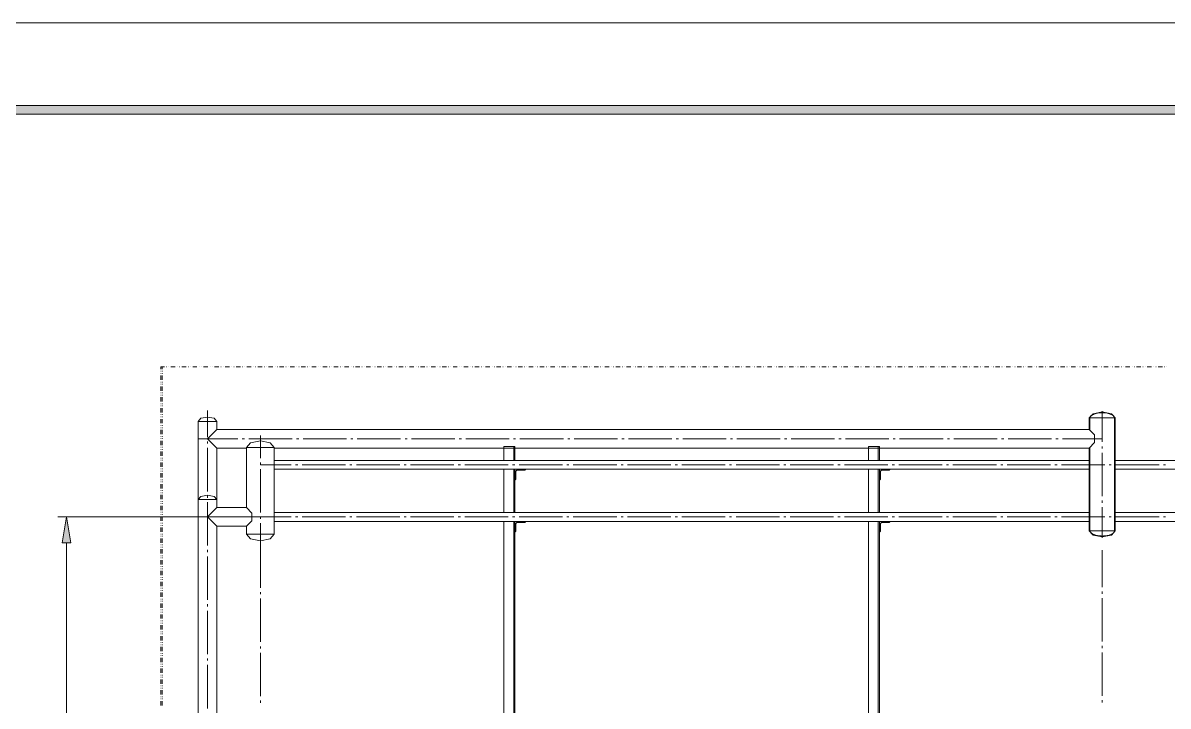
# Model space of a CAD drawing. Header units: millimetres. Extents: x 0 to 829, y 0 to 586.
# Drawn here: x 74.4 to 204.5, y 508 to 585.6 of the extents above; entities that cross this region are included whole.
import ezdxf

# ---------------------------------------------------------------- set-up
doc = ezdxf.new("R2010")
doc.units = ezdxf.units.MM

msp = doc.modelspace()

# ---------------------------------------------------------------- hatches: boundary and pattern name
h = msp.add_hatch(color=0)
h.dxf.hatch_style = 2
h.paths.add_polyline_path([(819.788528, 576.266028), (818.80075, 575.281778), (25.142472, 575.281778), (24.154694, 576.266028)])
h = msp.add_hatch(color=0)
h.dxf.hatch_style = 2
h.paths.add_polyline_path([(78.856417, 526.57375), (79.350306, 529.533556), (79.840667, 526.57375)])

# ---------------------------------------------------------------- linework, layer by layer
at = {"color": 0, "lineweight": 0}
for points in [[(0, 0), (0, 585.632278), (829.154778, 585.632278), (829.154778, 0)], [(819.788528, 576.266028), (818.80075, 575.281778), (25.142472, 575.281778), (24.154694, 576.266028)], [(78.856417, 526.57375), (79.350306, 529.533556), (79.840667, 526.57375)]]:
    msp.add_lwpolyline(points, close=True, dxfattribs=at)
for points in [[(90.088861, 546.583306), (90.491028, 546.583306)], [(90.088861, 546.583306), (90.088861, 546.318722)], [(90.244083, 546.583306), (90.244083, 546.318722)], [(90.737972, 546.583306), (90.755611, 546.583306)], [(90.984917, 546.583306), (91.002556, 546.583306)], [(91.231861, 546.583306), (91.72575, 546.583306)], [(91.969167, 546.583306), (91.986806, 546.583306)], [(92.216111, 546.583306), (92.23375, 546.583306)], [(92.463056, 546.583306), (92.956944, 546.583306)], [(93.203889, 546.583306), (93.221528, 546.583306)], [(93.450833, 546.583306), (93.468472, 546.583306)], [(93.697778, 546.583306), (94.188139, 546.583306)], [(94.435083, 546.583306), (94.452722, 546.583306)], [(94.682028, 546.583306), (94.699667, 546.583306)], [(94.928972, 546.583306), (95.422861, 546.583306)], [(95.669806, 546.583306), (95.687444, 546.583306)], [(95.913222, 546.583306), (95.930861, 546.583306)], [(96.160167, 546.583306), (96.654056, 546.583306)], [(96.901, 546.583306), (96.918639, 546.583306)], [(97.147944, 546.583306), (97.165583, 546.583306)], [(97.394889, 546.583306), (97.88525, 546.583306)], [(98.132194, 546.583306), (98.149833, 546.583306)], [(98.379139, 546.583306), (98.396778, 546.583306)], [(98.626083, 546.583306), (99.119972, 546.583306)], [(99.366917, 546.583306), (99.384556, 546.583306)], [(99.610333, 546.583306), (99.627972, 546.583306)], [(99.857278, 546.583306), (100.351167, 546.583306)], [(100.598111, 546.583306), (100.61575, 546.583306)], [(100.845056, 546.583306), (100.862694, 546.583306)], [(101.092, 546.583306), (101.582361, 546.583306)], [(101.829306, 546.583306), (101.846944, 546.583306)], [(102.07625, 546.583306), (102.093889, 546.583306)], [(102.323194, 546.583306), (102.817083, 546.583306)], [(103.064028, 546.583306), (103.081667, 546.583306)], [(103.307444, 546.583306), (103.325083, 546.583306)], [(103.554389, 546.583306), (104.048278, 546.583306)], [(104.295222, 546.583306), (104.312861, 546.583306)], [(104.542167, 546.583306), (104.559806, 546.583306)], [(104.789111, 546.583306), (105.279472, 546.583306)], [(105.526417, 546.583306), (105.544056, 546.583306)], [(105.773361, 546.583306), (105.791, 546.583306)], [(106.020306, 546.583306), (106.514194, 546.583306)], [(106.761139, 546.583306), (106.778778, 546.583306)], [(107.004556, 546.583306), (107.022194, 546.583306)], [(107.2515, 546.583306), (107.745389, 546.583306)], [(107.992333, 546.583306), (108.009972, 546.583306)], [(108.239278, 546.583306), (108.256917, 546.583306)], [(108.486222, 546.583306), (108.976583, 546.583306)], [(109.223528, 546.583306), (109.241167, 546.583306)], [(109.470472, 546.583306), (109.488111, 546.583306)], [(109.717417, 546.583306), (110.211306, 546.583306)], [(110.45825, 546.583306), (110.475889, 546.583306)], [(110.701667, 546.583306), (110.719306, 546.583306)], [(110.948611, 546.583306), (111.4425, 546.583306)], [(111.689444, 546.583306), (111.707083, 546.583306)], [(111.936389, 546.583306), (111.954028, 546.583306)], [(112.183333, 546.583306), (112.673694, 546.583306)], [(112.920639, 546.583306), (112.938278, 546.583306)], [(113.167583, 546.583306), (113.185222, 546.583306)], [(113.414528, 546.583306), (113.908417, 546.583306)], [(114.155361, 546.583306), (114.173, 546.583306)], [(114.398778, 546.583306), (114.416417, 546.583306)], [(114.645722, 546.583306), (115.139611, 546.583306)], [(115.386556, 546.583306), (115.404194, 546.583306)], [(115.6335, 546.583306), (115.651139, 546.583306)], [(115.880444, 546.583306), (116.370806, 546.583306)], [(116.61775, 546.583306), (116.635389, 546.583306)], [(116.864694, 546.583306), (116.882333, 546.583306)], [(117.111639, 546.583306), (117.605528, 546.583306)], [(117.852472, 546.583306), (117.870111, 546.583306)], [(118.095889, 546.583306), (118.113528, 546.583306)], [(118.342833, 546.583306), (118.836722, 546.583306)], [(119.083667, 546.583306), (119.101306, 546.583306)], [(119.330611, 546.583306), (119.34825, 546.583306)], [(119.577556, 546.583306), (120.067917, 546.583306)], [(120.314861, 546.583306), (120.3325, 546.583306)], [(120.561806, 546.583306), (120.579444, 546.583306)], [(120.80875, 546.583306), (121.302639, 546.583306)], [(121.549583, 546.583306), (121.567222, 546.583306)], [(121.793, 546.583306), (121.810639, 546.583306)], [(122.039944, 546.583306), (122.533833, 546.583306)], [(122.780778, 546.583306), (122.798417, 546.583306)], [(123.027722, 546.583306), (123.045361, 546.583306)], [(123.274667, 546.583306), (123.765028, 546.583306)], [(124.011972, 546.583306), (124.029611, 546.583306)], [(124.258917, 546.583306), (124.276556, 546.583306)], [(124.505861, 546.583306), (124.99975, 546.583306)], [(125.246694, 546.583306), (125.264333, 546.583306)], [(125.493639, 546.583306), (125.511278, 546.583306)], [(125.737056, 546.583306), (126.230944, 546.583306)], [(126.477889, 546.583306), (126.495528, 546.583306)], [(126.724833, 546.583306), (126.742472, 546.583306)], [(126.971778, 546.583306), (127.462139, 546.583306)], [(127.709083, 546.583306), (127.726722, 546.583306)], [(127.956028, 546.583306), (127.973667, 546.583306)], [(128.202972, 546.583306), (128.696861, 546.583306)], [(128.943806, 546.583306), (128.961444, 546.583306)], [(129.19075, 546.583306), (129.208389, 546.583306)], [(129.434167, 546.583306), (129.928056, 546.583306)], [(130.175, 546.583306), (130.192639, 546.583306)], [(130.421944, 546.583306), (130.439583, 546.583306)], [(130.668889, 546.583306), (131.15925, 546.583306)], [(131.406194, 546.583306), (131.423833, 546.583306)], [(131.653139, 546.583306), (131.670778, 546.583306)], [(131.900083, 546.583306), (132.393972, 546.583306)], [(132.640917, 546.583306), (132.658556, 546.583306)], [(132.887861, 546.583306), (132.9055, 546.583306)], [(133.131278, 546.583306), (133.625167, 546.583306)], [(133.872111, 546.583306), (133.88975, 546.583306)], [(134.119056, 546.583306), (134.136694, 546.583306)], [(134.366, 546.583306), (134.856361, 546.583306)], [(135.103306, 546.583306), (135.120944, 546.583306)], [(135.35025, 546.583306), (135.367889, 546.583306)], [(135.597194, 546.583306), (136.091083, 546.583306)], [(136.338028, 546.583306), (136.355667, 546.583306)], [(136.584972, 546.583306), (136.602611, 546.583306)], [(136.828389, 546.583306), (137.322278, 546.583306)], [(137.569222, 546.583306), (137.586861, 546.583306)], [(137.816167, 546.583306), (137.833806, 546.583306)], [(138.063111, 546.583306), (138.557, 546.583306)], [(138.800417, 546.583306), (138.818056, 546.583306)], [(139.047361, 546.583306), (139.065, 546.583306)], [(139.294306, 546.583306), (139.788194, 546.583306)], [(140.035139, 546.583306), (140.052778, 546.583306)], [(140.282083, 546.583306), (140.299722, 546.583306)], [(140.5255, 546.583306), (141.019389, 546.583306)], [(141.266333, 546.583306), (141.283972, 546.583306)], [(141.513278, 546.583306), (141.530917, 546.583306)], [(141.760222, 546.583306), (142.254111, 546.583306)], [(142.497528, 546.583306), (142.515167, 546.583306)], [(142.744472, 546.583306), (142.762111, 546.583306)], [(142.991417, 546.583306), (143.485306, 546.583306)], [(143.73225, 546.583306), (143.749889, 546.583306)], [(143.979194, 546.583306), (143.996833, 546.583306)], [(144.222611, 546.583306), (144.7165, 546.583306)], [(144.963444, 546.583306), (144.981083, 546.583306)], [(145.210389, 546.583306), (145.228028, 546.583306)], [(145.457333, 546.583306), (145.951222, 546.583306)], [(146.194639, 546.583306), (146.212278, 546.583306)], [(146.441583, 546.583306), (146.459222, 546.583306)], [(146.688528, 546.583306), (147.182417, 546.583306)], [(147.429361, 546.583306), (147.447, 546.583306)], [(147.676306, 546.583306), (147.693944, 546.583306)], [(147.919722, 546.583306), (148.413611, 546.583306)], [(148.660556, 546.583306), (148.678194, 546.583306)], [(148.9075, 546.583306), (148.925139, 546.583306)], [(149.154444, 546.583306), (149.648333, 546.583306)], [(149.89175, 546.583306), (149.909389, 546.583306)], [(150.138694, 546.583306), (150.156333, 546.583306)], [(150.385639, 546.583306), (150.879528, 546.583306)], [(151.126472, 546.583306), (151.144111, 546.583306)], [(151.373417, 546.583306), (151.391056, 546.583306)], [(151.620361, 546.583306), (152.110722, 546.583306)], [(152.357667, 546.583306), (152.375306, 546.583306)], [(152.604611, 546.583306), (152.62225, 546.583306)], [(152.851556, 546.583306), (153.345444, 546.583306)], [(153.588861, 546.583306), (153.6065, 546.583306)], [(153.835806, 546.583306), (153.853444, 546.583306)], [(154.08275, 546.583306), (154.576639, 546.583306)], [(154.823583, 546.583306), (154.841222, 546.583306)], [(155.070528, 546.583306), (155.088167, 546.583306)], [(155.317472, 546.583306), (155.807833, 546.583306)], [(156.054778, 546.583306), (156.072417, 546.583306)], [(156.301722, 546.583306), (156.319361, 546.583306)], [(156.548667, 546.583306), (157.042556, 546.583306)], [(157.285972, 546.583306), (157.303611, 546.583306)], [(157.532917, 546.583306), (157.550556, 546.583306)], [(157.779861, 546.583306), (158.27375, 546.583306)], [(158.520694, 546.583306), (158.538333, 546.583306)], [(158.767639, 546.583306), (158.785278, 546.583306)], [(159.014583, 546.583306), (159.504944, 546.583306)], [(159.751889, 546.583306), (159.769528, 546.583306)], [(159.998833, 546.583306), (160.016472, 546.583306)], [(160.245778, 546.583306), (160.739667, 546.583306)], [(160.983083, 546.583306), (161.000722, 546.583306)], [(161.230028, 546.583306), (161.247667, 546.583306)], [(161.476972, 546.583306), (161.970861, 546.583306)], [(162.217806, 546.583306), (162.235444, 546.583306)], [(162.46475, 546.583306), (162.482389, 546.583306)], [(162.711694, 546.583306), (163.202056, 546.583306)], [(163.449, 546.583306), (163.466639, 546.583306)], [(163.695944, 546.583306), (163.713583, 546.583306)], [(163.942889, 546.583306), (164.436778, 546.583306)], [(164.683722, 546.583306), (164.701361, 546.583306)], [(164.927139, 546.583306), (164.944778, 546.583306)], [(165.174083, 546.583306), (165.667972, 546.583306)], [(165.914917, 546.583306), (165.932556, 546.583306)], [(166.161861, 546.583306), (166.1795, 546.583306)], [(166.408806, 546.583306), (166.899167, 546.583306)], [(167.146111, 546.583306), (167.16375, 546.583306)], [(167.393056, 546.583306), (167.410694, 546.583306)], [(167.64, 546.583306), (168.133889, 546.583306)], [(168.380833, 546.583306), (168.398472, 546.583306)], [(168.62425, 546.583306), (168.641889, 546.583306)], [(168.871194, 546.583306), (169.365083, 546.583306)], [(169.612028, 546.583306), (169.629667, 546.583306)], [(169.858972, 546.583306), (169.876611, 546.583306)], [(170.105917, 546.583306), (170.596278, 546.583306)], [(170.843222, 546.583306), (170.860861, 546.583306)], [(171.090167, 546.583306), (171.107806, 546.583306)], [(171.337111, 546.583306), (171.831, 546.583306)], [(172.077944, 546.583306), (172.095583, 546.583306)], [(172.321361, 546.583306), (172.339, 546.583306)], [(172.568306, 546.583306), (173.062194, 546.583306)], [(173.309139, 546.583306), (173.326778, 546.583306)], [(173.556083, 546.583306), (173.573722, 546.583306)], [(173.803028, 546.583306), (174.293389, 546.583306)], [(174.540333, 546.583306), (174.557972, 546.583306)], [(174.787278, 546.583306), (174.804917, 546.583306)], [(175.034222, 546.583306), (175.528111, 546.583306)], [(175.775056, 546.583306), (175.792694, 546.583306)], [(176.018472, 546.583306), (176.036111, 546.583306)], [(176.265417, 546.583306), (176.759306, 546.583306)], [(177.00625, 546.583306), (177.023889, 546.583306)], [(177.253194, 546.583306), (177.270833, 546.583306)], [(177.500139, 546.583306), (177.9905, 546.583306)], [(178.237444, 546.583306), (178.255083, 546.583306)], [(178.484389, 546.583306), (178.502028, 546.583306)], [(178.731333, 546.583306), (179.225222, 546.583306)], [(179.472167, 546.583306), (179.489806, 546.583306)], [(179.715583, 546.583306), (179.733222, 546.583306)], [(179.962528, 546.583306), (180.456417, 546.583306)], [(180.703361, 546.583306), (180.721, 546.583306)], [(180.950306, 546.583306), (180.967944, 546.583306)], [(181.19725, 546.583306), (181.687611, 546.583306)], [(181.934556, 546.583306), (181.952194, 546.583306)], [(182.1815, 546.583306), (182.199139, 546.583306)], [(182.428444, 546.583306), (182.922333, 546.583306)], [(183.169278, 546.583306), (183.186917, 546.583306)], [(183.412694, 546.583306), (183.430333, 546.583306)], [(183.659639, 546.583306), (184.153528, 546.583306)], [(184.400472, 546.583306), (184.418111, 546.583306)], [(184.647417, 546.583306), (184.665056, 546.583306)], [(184.894361, 546.583306), (185.384722, 546.583306)], [(185.631667, 546.583306), (185.649306, 546.583306)], [(185.878611, 546.583306), (185.89625, 546.583306)], [(186.125556, 546.583306), (186.619444, 546.583306)], [(186.866389, 546.583306), (186.884028, 546.583306)], [(187.109806, 546.583306), (187.127444, 546.583306)], [(187.35675, 546.583306), (187.850639, 546.583306)], [(188.097583, 546.583306), (188.115222, 546.583306)], [(188.344528, 546.583306), (188.362167, 546.583306)], [(188.591472, 546.583306), (189.081833, 546.583306)], [(189.328778, 546.583306), (189.346417, 546.583306)], [(189.575722, 546.583306), (189.593361, 546.583306)], [(189.822667, 546.583306), (190.316556, 546.583306)], [(190.5635, 546.583306), (190.581139, 546.583306)], [(190.810444, 546.583306), (190.828083, 546.583306)], [(191.053861, 546.583306), (191.54775, 546.583306)], [(191.794694, 546.583306), (191.812333, 546.583306)], [(192.041639, 546.583306), (192.059278, 546.583306)], [(192.288583, 546.583306), (192.778944, 546.583306)], [(193.025889, 546.583306), (193.043528, 546.583306)], [(193.272833, 546.583306), (193.290472, 546.583306)], [(193.519778, 546.583306), (194.013667, 546.583306)], [(194.260611, 546.583306), (194.27825, 546.583306)], [(194.507556, 546.583306), (194.525194, 546.583306)], [(194.750972, 546.583306), (195.244861, 546.583306)], [(195.491806, 546.583306), (195.509444, 546.583306)], [(195.73875, 546.583306), (195.756389, 546.583306)], [(195.985694, 546.583306), (196.476056, 546.583306)], [(196.723, 546.583306), (196.740639, 546.583306)], [(196.969944, 546.583306), (196.987583, 546.583306)], [(197.216889, 546.583306), (197.710778, 546.583306)], [(197.957722, 546.583306), (197.975361, 546.583306)], [(198.204667, 546.583306), (198.222306, 546.583306)], [(198.448083, 546.583306), (198.941972, 546.583306)], [(199.188917, 546.583306), (199.206556, 546.583306)], [(199.435861, 546.583306), (199.4535, 546.583306)], [(199.682806, 546.583306), (200.173167, 546.583306)], [(200.420111, 546.583306), (200.43775, 546.583306)], [(200.667056, 546.583306), (200.684694, 546.583306)], [(200.914, 546.583306), (201.407889, 546.583306)], [(201.654833, 546.583306), (201.672472, 546.583306)], [(201.901778, 546.583306), (201.919417, 546.583306)], [(202.145194, 546.583306), (202.639083, 546.583306)], [(202.886028, 546.583306), (202.903667, 546.583306)], [(203.132972, 546.583306), (203.150611, 546.583306)], [(203.379917, 546.583306), (203.873806, 546.583306)], [(204.117222, 546.583306), (204.134861, 546.583306)], [(204.364167, 546.583306), (204.381806, 546.583306)], [(90.088861, 546.071778), (90.1065, 546.071778)], [(90.088861, 545.828361), (90.1065, 545.828361)], [(90.088861, 545.581417), (90.088861, 545.087528)], [(90.244083, 546.071778), (90.261722, 546.071778)], [(90.244083, 545.828361), (90.261722, 545.828361)], [(90.244083, 545.581417), (90.244083, 545.087528)], [(90.088861, 544.840583), (90.1065, 544.840583)], [(90.088861, 544.593639), (90.1065, 544.593639)], [(90.088861, 544.346694), (90.088861, 543.856333)], [(90.244083, 544.840583), (90.261722, 544.840583)], [(90.244083, 544.593639), (90.261722, 544.593639)], [(90.244083, 544.346694), (90.244083, 543.856333)], [(90.088861, 543.609389), (90.1065, 543.609389)], [(90.088861, 543.362444), (90.1065, 543.362444)], [(90.088861, 543.1155), (90.088861, 542.621611)], [(90.244083, 543.609389), (90.261722, 543.609389)], [(90.244083, 543.362444), (90.261722, 543.362444)], [(90.244083, 543.1155), (90.244083, 542.621611)], [(90.088861, 542.374667), (90.1065, 542.374667)], [(90.088861, 542.13125), (90.1065, 542.13125)], [(90.088861, 541.884306), (90.088861, 541.390417)], [(90.244083, 542.374667), (90.261722, 542.374667)], [(90.244083, 542.13125), (90.261722, 542.13125)], [(90.244083, 541.884306), (90.244083, 541.390417)], [(95.373472, 538.596417), (95.373472, 541.612667)], [(198.518639, 540.773056), (198.084722, 541.249306), (197.0405, 541.446861), (195.99275, 541.249306), (195.558833, 540.773056)], [(198.4375, 540.773056), (198.4375, 540.79775), (198.433972, 540.822444), (198.426917, 540.847139), (198.416333, 540.871833), (198.40575, 540.896528), (198.388111, 540.92475), (198.370472, 540.949444), (198.345778, 540.977667), (198.321083, 541.002361), (198.292861, 541.030583), (198.261111, 541.055278), (198.225833, 541.079972), (198.187028, 541.104667), (198.144694, 541.129361), (198.098833, 541.154056), (198.052972, 541.175222), (198.003583, 541.199917), (197.950667, 541.217556), (197.894222, 541.238722), (197.837778, 541.256361), (197.717833, 541.288111), (197.590833, 541.316333), (197.456778, 541.3375), (197.319194, 541.355139), (197.181611, 541.362194), (197.0405, 541.365722), (196.899389, 541.362194), (196.758278, 541.355139), (196.620694, 541.3375), (196.486639, 541.316333), (196.359639, 541.288111), (196.239694, 541.256361), (196.18325, 541.238722), (196.130333, 541.217556), (196.077417, 541.199917), (196.0245, 541.175222), (195.978639, 541.154056), (195.932778, 541.129361), (195.893972, 541.104667), (195.855167, 541.079972), (195.819889, 541.055278), (195.784611, 541.030583), (195.756389, 541.002361), (195.731694, 540.977667), (195.710528, 540.949444), (195.689361, 540.92475), (195.67525, 540.896528), (195.661139, 540.871833), (195.650556, 540.847139), (195.6435, 540.822444), (195.639972, 540.79775), (195.639972, 540.773056)], [(197.0405, 541.538583), (197.0405, 538.039028)], [(90.088861, 541.143472), (90.1065, 541.143472)], [(90.088861, 540.896528), (90.1065, 540.896528)], [(90.088861, 540.649583), (90.088861, 540.159222)], [(90.244083, 541.143472), (90.261722, 541.143472)], [(90.244083, 540.896528), (90.261722, 540.896528)], [(90.244083, 540.649583), (90.244083, 540.159222)], [(94.308083, 540.377944), (94.618528, 540.730722), (95.373472, 540.875361), (96.124889, 540.730722), (96.435333, 540.377944)], [(94.308083, 451.982417), (94.308083, 540.377944)], [(94.308083, 540.377944), (96.435333, 540.377944)], [(96.435333, 539.471306), (96.435333, 540.377944)], [(195.558833, 540.773056), (195.558833, 539.471306)], [(195.558833, 540.773056), (198.518639, 540.773056)], [(195.639972, 540.773056), (195.639972, 539.428972)], [(198.4375, 540.773056), (198.4375, 527.953111)], [(198.518639, 540.773056), (198.518639, 527.953111)], [(90.088861, 539.912278), (90.1065, 539.912278)], [(90.088861, 539.665333), (90.1065, 539.665333)], [(90.088861, 539.418389), (90.088861, 538.9245)], [(90.088861, 538.677556), (90.1065, 538.677556)], [(90.244083, 539.912278), (90.261722, 539.912278)], [(90.244083, 539.665333), (90.261722, 539.665333)], [(90.244083, 539.418389), (90.244083, 538.9245)], [(90.244083, 538.677556), (90.261722, 538.677556)], [(96.435333, 539.471306), (95.373472, 538.405917)], [(96.435333, 539.471306), (195.558833, 539.471306)], [(101.384806, 536.201056), (101.384806, 538.776333)], [(195.558833, 537.340528), (196.155028, 537.972), (196.155028, 538.839833), (195.558833, 539.471306)], [(90.088861, 538.434139), (90.1065, 538.434139)], [(90.088861, 538.187194), (90.088861, 537.693306)], [(90.088861, 537.446361), (90.1065, 537.446361)], [(90.244083, 538.434139), (90.261722, 538.434139)], [(90.244083, 538.187194), (90.244083, 537.693306)], [(90.244083, 537.446361), (90.261722, 537.446361)], [(94.308083, 538.405917), (98.841278, 538.405917)], [(95.373472, 538.405917), (96.435333, 537.340528)], [(95.373472, 537.855583), (95.373472, 538.102528)], [(95.373472, 532.433389), (95.373472, 537.361694)], [(99.335167, 538.405917), (99.582111, 538.405917)], [(102.954667, 537.418139), (102.496056, 537.954361), (101.384806, 538.173083), (100.277083, 537.954361), (99.818472, 537.418139)], [(99.818472, 537.418139), (102.954667, 537.418139)], [(99.818472, 530.595417), (99.818472, 537.418139)], [(100.076, 538.405917), (105.004306, 538.405917)], [(102.954667, 527.561528), (102.954667, 537.418139)], [(105.498194, 538.405917), (105.745139, 538.405917)], [(106.2355, 538.405917), (111.167333, 538.405917)], [(111.657694, 538.405917), (111.904639, 538.405917)], [(112.398528, 538.405917), (117.326833, 538.405917)], [(117.820722, 538.405917), (118.067667, 538.405917)], [(118.561556, 538.405917), (123.489861, 538.405917)], [(123.98375, 538.405917), (124.230694, 538.405917)], [(124.721056, 538.405917), (129.652889, 538.405917)], [(129.060222, 537.538083), (130.302, 537.538083)], [(129.060222, 537.538083), (129.060222, 535.950583)], [(130.146778, 538.405917), (130.390194, 538.405917)], [(130.185583, 537.538083), (130.185583, 535.950583)], [(130.302, 537.538083), (130.302, 535.950583)], [(130.884083, 538.405917), (135.815917, 538.405917)], [(136.306278, 538.405917), (136.553222, 538.405917)], [(137.047111, 538.405917), (141.975417, 538.405917)], [(142.469306, 538.405917), (142.71625, 538.405917)], [(143.210139, 538.405917), (148.138444, 538.405917)], [(148.632333, 538.405917), (148.879278, 538.405917)], [(149.369639, 538.405917), (154.301472, 538.405917)], [(154.791833, 538.405917), (155.038778, 538.405917)], [(155.532667, 538.405917), (160.460972, 538.405917)], [(160.954861, 538.405917), (161.201806, 538.405917)], [(161.695694, 538.405917), (166.624, 538.405917)], [(167.117889, 538.405917), (167.364833, 538.405917)], [(167.855194, 538.405917), (172.787028, 538.405917)], [(170.469278, 537.538083), (171.711056, 537.538083)], [(170.469278, 537.538083), (170.469278, 535.950583)], [(171.594639, 537.538083), (171.594639, 535.950583)], [(171.711056, 537.538083), (171.711056, 535.950583)], [(173.277389, 538.405917), (173.524333, 538.405917)], [(174.018222, 538.405917), (178.946528, 538.405917)], [(179.440417, 538.405917), (179.687361, 538.405917)], [(180.18125, 538.405917), (185.109556, 538.405917)], [(185.603444, 538.405917), (185.850389, 538.405917)], [(186.34075, 538.405917), (191.272583, 538.405917)], [(191.766472, 538.405917), (192.009889, 538.405917)], [(192.503778, 538.405917), (197.0405, 538.405917)], [(195.639972, 537.382861), (195.639972, 527.953111)], [(197.0405, 537.545139), (197.0405, 537.298194)], [(90.088861, 537.199417), (90.1065, 537.199417)], [(90.088861, 536.952472), (90.088861, 536.462111)], [(90.088861, 536.215167), (90.1065, 536.215167)], [(90.244083, 537.199417), (90.261722, 537.199417)], [(90.244083, 536.952472), (90.244083, 536.462111)], [(90.244083, 536.215167), (90.261722, 536.215167)], [(96.435333, 537.340528), (99.818472, 537.340528)], [(96.435333, 530.595417), (96.435333, 537.340528)], [(102.954667, 537.340528), (195.558833, 537.340528)], [(195.558833, 537.340528), (195.558833, 527.953111)], [(197.0405, 536.804306), (197.0405, 531.876)], [(90.088861, 535.968222), (90.1065, 535.968222)], [(90.088861, 535.721278), (90.088861, 535.227389)], [(90.088861, 534.980444), (90.1065, 534.980444)], [(90.244083, 535.968222), (90.261722, 535.968222)], [(90.244083, 535.721278), (90.244083, 535.227389)], [(90.244083, 534.980444), (90.261722, 534.980444)], [(101.384806, 535.46375), (101.384806, 535.707167)], [(101.384806, 535.446111), (104.898472, 535.446111)], [(101.384806, 530.038028), (101.384806, 534.969861)], [(102.954667, 535.950583), (195.558833, 535.950583)], [(102.954667, 534.945167), (195.558833, 534.945167)], [(105.392361, 535.446111), (105.639306, 535.446111)], [(106.129667, 535.446111), (111.0615, 535.446111)], [(111.555389, 535.446111), (111.798806, 535.446111)], [(112.292694, 535.446111), (117.221, 535.446111)], [(117.714889, 535.446111), (117.961833, 535.446111)], [(118.455722, 535.446111), (123.384028, 535.446111)], [(123.877917, 535.446111), (124.124861, 535.446111)], [(124.61875, 535.446111), (129.547056, 535.446111)], [(129.060222, 534.945167), (129.060222, 530.0345)], [(130.040944, 535.446111), (130.284361, 535.446111)], [(130.185583, 534.945167), (130.185583, 530.0345)], [(130.302, 534.945167), (130.302, 530.0345)], [(130.538361, 534.825222), (130.421944, 534.708806)], [(130.538361, 534.825222), (131.427361, 534.825222)], [(130.77825, 535.446111), (135.710083, 535.446111)], [(131.427361, 534.825222), (131.543778, 534.945167)], [(136.200444, 535.446111), (136.447389, 535.446111)], [(136.941278, 535.446111), (141.869583, 535.446111)], [(142.363472, 535.446111), (142.610417, 535.446111)], [(143.104306, 535.446111), (148.032611, 535.446111)], [(148.5265, 535.446111), (148.773444, 535.446111)], [(149.263806, 535.446111), (154.195639, 535.446111)], [(154.686, 535.446111), (154.932944, 535.446111)], [(155.426833, 535.446111), (160.355139, 535.446111)], [(160.849028, 535.446111), (161.095972, 535.446111)], [(161.589861, 535.446111), (166.518167, 535.446111)], [(167.012056, 535.446111), (167.259, 535.446111)], [(167.749361, 535.446111), (172.681194, 535.446111)], [(170.469278, 534.945167), (170.469278, 530.0345)], [(171.594639, 534.945167), (171.594639, 530.0345)], [(171.711056, 534.945167), (171.711056, 530.0345)], [(171.947417, 534.825222), (171.831, 534.708806)], [(171.947417, 534.825222), (171.831, 534.708806)], [(171.947417, 534.825222), (172.836417, 534.825222)], [(171.947417, 534.825222), (172.836417, 534.825222)], [(172.836417, 534.825222), (172.952833, 534.945167)], [(172.836417, 534.825222), (172.952833, 534.945167)], [(173.171556, 535.446111), (173.4185, 535.446111)], [(173.912389, 535.446111), (178.840694, 535.446111)], [(179.334583, 535.446111), (179.581528, 535.446111)], [(180.075417, 535.446111), (185.003722, 535.446111)], [(185.497611, 535.446111), (185.744556, 535.446111)], [(186.234917, 535.446111), (191.16675, 535.446111)], [(191.660639, 535.446111), (191.904056, 535.446111)], [(192.397944, 535.446111), (197.329778, 535.446111)], [(197.820139, 535.446111), (198.067083, 535.446111)], [(198.518639, 535.950583), (365.629472, 535.950583)], [(198.518639, 534.945167), (365.629472, 534.945167)], [(198.560972, 535.446111), (203.489278, 535.446111)], [(203.983167, 535.446111), (204.230111, 535.446111)], [(90.088861, 534.737028), (90.1065, 534.737028)], [(90.088861, 534.490083), (90.088861, 533.996194)], [(90.088861, 533.74925), (90.1065, 533.74925)], [(90.088861, 533.502306), (90.1065, 533.502306)], [(90.244083, 534.737028), (90.261722, 534.737028)], [(90.244083, 534.490083), (90.244083, 533.996194)], [(90.244083, 533.74925), (90.261722, 533.74925)], [(90.244083, 533.502306), (90.261722, 533.502306)], [(130.302, 533.703389), (130.421944, 533.819806)], [(130.421944, 534.708806), (130.421944, 533.819806)], [(171.711056, 533.703389), (171.831, 533.819806)], [(171.711056, 533.703389), (171.831, 533.819806)], [(171.831, 534.708806), (171.831, 533.819806)], [(171.831, 534.708806), (171.831, 533.819806)], [(90.088861, 533.255361), (90.088861, 532.765)], [(90.088861, 532.518056), (90.1065, 532.518056)], [(90.088861, 532.271111), (90.1065, 532.271111)], [(90.244083, 533.255361), (90.244083, 532.765)], [(90.244083, 532.518056), (90.261722, 532.518056)], [(90.244083, 532.271111), (90.261722, 532.271111)], [(90.088861, 532.024167), (90.088861, 531.530278)], [(90.088861, 531.283333), (90.1065, 531.283333)], [(90.088861, 531.039917), (90.1065, 531.039917)], [(90.244083, 532.024167), (90.244083, 531.530278)], [(90.244083, 531.283333), (90.261722, 531.283333)], [(90.244083, 531.039917), (90.261722, 531.039917)], [(94.308083, 531.505583), (94.618528, 531.858361), (95.373472, 532.003), (96.124889, 531.858361), (96.435333, 531.505583)], [(94.308083, 531.505583), (96.435333, 531.505583)], [(95.373472, 531.692556), (95.373472, 531.9395)], [(95.373472, 526.270361), (95.373472, 531.202194)], [(197.0405, 531.382111), (197.0405, 531.135167)], [(90.088861, 530.792972), (90.088861, 530.299083)], [(90.088861, 530.052139), (90.1065, 530.052139)], [(90.088861, 529.805194), (90.1065, 529.805194)], [(90.088861, 529.55825), (90.088861, 529.067889)], [(90.244083, 530.792972), (90.244083, 530.299083)], [(90.244083, 530.052139), (90.261722, 530.052139)], [(90.244083, 529.805194), (90.261722, 529.805194)], [(90.244083, 529.55825), (90.244083, 529.067889)], [(96.435333, 530.595417), (95.373472, 529.533556)], [(96.435333, 530.595417), (99.818472, 530.595417)], [(99.818472, 528.468167), (100.418194, 529.096111), (100.418194, 529.967472), (99.818472, 530.595417)], [(101.384806, 529.300722), (101.384806, 529.547667)], [(102.954667, 530.0345), (195.558833, 530.0345)], [(197.0405, 530.644806), (197.0405, 527.141722)], [(198.518639, 530.0345), (365.629472, 530.0345)], [(101.384806, 529.533556), (78.362528, 529.533556)], [(90.088861, 528.820944), (90.1065, 528.820944)], [(90.088861, 528.574), (90.1065, 528.574)], [(90.088861, 528.327056), (90.088861, 527.833167)], [(90.244083, 528.820944), (90.261722, 528.820944)], [(90.244083, 528.574), (90.261722, 528.574)], [(90.244083, 528.327056), (90.244083, 527.833167)], [(95.373472, 529.533556), (101.384806, 529.533556)], [(95.373472, 529.533556), (96.435333, 528.468167)], [(96.435333, 451.982417), (96.435333, 528.468167)], [(96.435333, 528.468167), (99.818472, 528.468167)], [(99.818472, 527.561528), (99.818472, 528.468167)], [(101.384806, 529.533556), (104.898472, 529.533556)], [(101.384806, 526.235083), (101.384806, 528.806833)], [(102.954667, 529.029083), (195.558833, 529.029083)], [(105.392361, 529.533556), (105.639306, 529.533556)], [(106.129667, 529.533556), (111.0615, 529.533556)], [(111.555389, 529.533556), (111.798806, 529.533556)], [(112.292694, 529.533556), (117.221, 529.533556)], [(117.714889, 529.533556), (117.961833, 529.533556)], [(118.455722, 529.533556), (123.384028, 529.533556)], [(123.877917, 529.533556), (124.124861, 529.533556)], [(124.61875, 529.533556), (129.547056, 529.533556)], [(129.060222, 529.029083), (129.060222, 460.607833)], [(130.040944, 529.533556), (130.284361, 529.533556)], [(130.185583, 529.029083), (130.185583, 460.607833)], [(130.302, 529.029083), (130.302, 460.607833)], [(130.538361, 528.912667), (130.421944, 528.792722)], [(130.421944, 528.792722), (130.421944, 527.903722)], [(130.538361, 528.912667), (131.427361, 528.912667)], [(130.77825, 529.533556), (135.710083, 529.533556)], [(131.427361, 528.912667), (131.543778, 529.029083)], [(136.200444, 529.533556), (136.447389, 529.533556)], [(136.941278, 529.533556), (141.869583, 529.533556)], [(142.363472, 529.533556), (142.610417, 529.533556)], [(143.104306, 529.533556), (148.032611, 529.533556)], [(148.5265, 529.533556), (148.773444, 529.533556)], [(149.263806, 529.533556), (154.195639, 529.533556)], [(154.686, 529.533556), (154.932944, 529.533556)], [(155.426833, 529.533556), (160.355139, 529.533556)], [(160.849028, 529.533556), (161.095972, 529.533556)], [(161.589861, 529.533556), (166.518167, 529.533556)], [(167.012056, 529.533556), (167.259, 529.533556)], [(167.749361, 529.533556), (172.681194, 529.533556)], [(170.469278, 529.029083), (170.469278, 460.607833)], [(171.594639, 529.029083), (171.594639, 460.607833)], [(171.711056, 529.029083), (171.711056, 460.607833)], [(171.947417, 528.912667), (171.831, 528.792722)], [(171.831, 528.792722), (171.831, 527.903722)], [(171.947417, 528.912667), (172.836417, 528.912667)], [(172.836417, 528.912667), (172.952833, 529.029083)], [(173.171556, 529.533556), (173.4185, 529.533556)], [(173.912389, 529.533556), (178.840694, 529.533556)], [(179.334583, 529.533556), (179.581528, 529.533556)], [(180.075417, 529.533556), (185.003722, 529.533556)], [(185.497611, 529.533556), (185.744556, 529.533556)], [(186.234917, 529.533556), (191.16675, 529.533556)], [(191.660639, 529.533556), (191.904056, 529.533556)], [(192.397944, 529.533556), (197.329778, 529.533556)], [(197.820139, 529.533556), (198.067083, 529.533556)], [(198.518639, 529.029083), (365.629472, 529.029083)], [(198.560972, 529.533556), (203.489278, 529.533556)], [(203.983167, 529.533556), (204.230111, 529.533556)], [(90.088861, 527.586222), (90.1065, 527.586222)], [(90.088861, 527.339278), (90.1065, 527.339278)], [(90.088861, 527.095861), (90.088861, 526.601972)], [(90.244083, 527.586222), (90.261722, 527.586222)], [(90.244083, 527.339278), (90.261722, 527.339278)], [(90.244083, 527.095861), (90.244083, 526.601972)], [(99.818472, 527.561528), (102.954667, 527.561528)], [(102.954667, 527.561528), (102.496056, 527.025306), (101.384806, 526.806583), (100.277083, 527.025306), (99.818472, 527.561528)], [(130.302, 527.787306), (130.421944, 527.903722)], [(171.711056, 527.787306), (171.831, 527.903722)], [(195.558833, 527.953111), (198.518639, 527.953111)], [(198.518639, 527.953111), (198.084722, 527.476861), (197.0405, 527.279306), (195.99275, 527.476861), (195.558833, 527.953111)], [(198.4375, 527.953111), (198.4375, 527.928417), (198.433972, 527.903722), (198.426917, 527.879028), (198.416333, 527.854333), (198.40575, 527.829639), (198.388111, 527.801417), (198.370472, 527.776722), (198.345778, 527.7485), (198.321083, 527.723806), (198.292861, 527.695583), (198.261111, 527.670889), (198.225833, 527.646194), (198.187028, 527.6215), (198.144694, 527.596806), (198.098833, 527.572111), (198.052972, 527.550944), (198.003583, 527.52625), (197.950667, 527.508611), (197.894222, 527.487444), (197.837778, 527.469806), (197.717833, 527.438056), (197.590833, 527.409833), (197.456778, 527.388667), (197.319194, 527.371028), (197.181611, 527.363972), (197.0405, 527.360444), (196.899389, 527.363972), (196.758278, 527.371028), (196.620694, 527.388667), (196.486639, 527.409833), (196.359639, 527.438056), (196.239694, 527.469806), (196.18325, 527.487444), (196.130333, 527.508611), (196.077417, 527.52625), (196.0245, 527.550944), (195.978639, 527.572111), (195.932778, 527.596806), (195.893972, 527.6215), (195.855167, 527.646194), (195.819889, 527.670889), (195.784611, 527.695583), (195.756389, 527.723806), (195.731694, 527.7485), (195.710528, 527.776722), (195.689361, 527.801417), (195.67525, 527.829639), (195.661139, 527.854333), (195.650556, 527.879028), (195.6435, 527.903722), (195.639972, 527.928417), (195.639972, 527.953111)], [(79.350306, 453.626361), (79.350306, 526.57375)], [(90.088861, 526.355028), (90.1065, 526.355028)], [(90.088861, 526.108083), (90.1065, 526.108083)], [(90.088861, 525.861139), (90.088861, 525.370778)], [(90.244083, 526.355028), (90.261722, 526.355028)], [(90.244083, 526.108083), (90.261722, 526.108083)], [(90.244083, 525.861139), (90.244083, 525.370778)], [(95.373472, 525.533056), (95.373472, 525.78)], [(101.384806, 521.490222), (101.384806, 526.912417)], [(197.0405, 525.772944), (197.0405, 521.536083)], [(90.088861, 525.123833), (90.1065, 525.123833)], [(90.088861, 524.876889), (90.1065, 524.876889)], [(90.088861, 524.629944), (90.088861, 524.136056)], [(90.244083, 525.123833), (90.261722, 525.123833)], [(90.244083, 524.876889), (90.261722, 524.876889)], [(90.244083, 524.629944), (90.244083, 524.136056)], [(95.373472, 520.110861), (95.373472, 525.039167)], [(90.088861, 523.889111), (90.1065, 523.889111)], [(90.088861, 523.642167), (90.1065, 523.642167)], [(90.088861, 523.39875), (90.088861, 522.904861)], [(90.244083, 523.889111), (90.261722, 523.889111)], [(90.244083, 523.642167), (90.261722, 523.642167)], [(90.244083, 523.39875), (90.244083, 522.904861)], [(90.088861, 522.657917), (90.1065, 522.657917)], [(90.088861, 522.410972), (90.1065, 522.410972)], [(90.088861, 522.164028), (90.088861, 521.673667)], [(90.244083, 522.657917), (90.261722, 522.657917)], [(90.244083, 522.410972), (90.261722, 522.410972)], [(90.244083, 522.164028), (90.244083, 521.673667)], [(90.088861, 521.426722), (90.1065, 521.426722)], [(90.088861, 521.179778), (90.1065, 521.179778)], [(90.088861, 520.932833), (90.088861, 520.438944)], [(90.244083, 521.426722), (90.261722, 521.426722)], [(90.244083, 521.179778), (90.261722, 521.179778)], [(90.244083, 520.932833), (90.244083, 520.438944)], [(101.384806, 520.749389), (101.384806, 520.996333)], [(197.0405, 521.042194), (197.0405, 520.79525)], [(90.088861, 520.192), (90.1065, 520.192)], [(90.088861, 519.945056), (90.1065, 519.945056)], [(90.088861, 519.701639), (90.088861, 519.20775)], [(90.244083, 520.192), (90.261722, 520.192)], [(90.244083, 519.945056), (90.261722, 519.945056)], [(90.244083, 519.701639), (90.244083, 519.20775)], [(95.373472, 519.370028), (95.373472, 519.616972)], [(101.384806, 515.327194), (101.384806, 520.2555)], [(197.0405, 520.301361), (197.0405, 515.373056)], [(90.088861, 518.960806), (90.1065, 518.960806)], [(90.088861, 518.713861), (90.1065, 518.713861)], [(90.088861, 518.466917), (90.088861, 517.976556)], [(90.244083, 518.960806), (90.261722, 518.960806)], [(90.244083, 518.713861), (90.261722, 518.713861)], [(90.244083, 518.466917), (90.244083, 517.976556)], [(95.373472, 513.947833), (95.373472, 518.876139)], [(90.088861, 517.729611), (90.1065, 517.729611)], [(90.088861, 517.482667), (90.1065, 517.482667)], [(90.088861, 517.235722), (90.088861, 516.741833)], [(90.244083, 517.729611), (90.261722, 517.729611)], [(90.244083, 517.482667), (90.261722, 517.482667)], [(90.244083, 517.235722), (90.244083, 516.741833)], [(90.088861, 516.494889), (90.1065, 516.494889)], [(90.088861, 516.247944), (90.1065, 516.247944)], [(90.088861, 516.004528), (90.088861, 515.510639)], [(90.088861, 515.263694), (90.1065, 515.263694)], [(90.244083, 516.494889), (90.261722, 516.494889)], [(90.244083, 516.247944), (90.261722, 516.247944)], [(90.244083, 516.004528), (90.244083, 515.510639)], [(90.244083, 515.263694), (90.261722, 515.263694)], [(90.088861, 515.01675), (90.1065, 515.01675)], [(90.088861, 514.769806), (90.088861, 514.275917)], [(90.088861, 514.0325), (90.1065, 514.0325)], [(90.244083, 515.01675), (90.261722, 515.01675)], [(90.244083, 514.769806), (90.244083, 514.275917)], [(90.244083, 514.0325), (90.261722, 514.0325)], [(101.384806, 514.586361), (101.384806, 514.833306)], [(101.384806, 509.164167), (101.384806, 514.096)], [(197.0405, 514.879167), (197.0405, 514.632222)], [(197.0405, 514.141861), (197.0405, 509.210028)], [(90.088861, 513.785556), (90.1065, 513.785556)], [(90.088861, 513.538611), (90.088861, 513.044722)], [(90.088861, 512.797778), (90.1065, 512.797778)], [(90.244083, 513.785556), (90.261722, 513.785556)], [(90.244083, 513.538611), (90.244083, 513.044722)], [(90.244083, 512.797778), (90.261722, 512.797778)], [(95.373472, 513.207), (95.373472, 513.453944)], [(95.373472, 507.784806), (95.373472, 512.716639)], [(90.088861, 512.550833), (90.1065, 512.550833)], [(90.088861, 512.307417), (90.088861, 511.813528)], [(90.088861, 511.566583), (90.1065, 511.566583)], [(90.244083, 512.550833), (90.261722, 512.550833)], [(90.244083, 512.307417), (90.244083, 511.813528)], [(90.244083, 511.566583), (90.261722, 511.566583)], [(90.088861, 511.319639), (90.1065, 511.319639)], [(90.088861, 511.072694), (90.088861, 510.578806)], [(90.088861, 510.335389), (90.1065, 510.335389)], [(90.088861, 510.088444), (90.1065, 510.088444)], [(90.244083, 511.319639), (90.261722, 511.319639)], [(90.244083, 511.072694), (90.244083, 510.578806)], [(90.244083, 510.335389), (90.261722, 510.335389)], [(90.244083, 510.088444), (90.261722, 510.088444)], [(90.088861, 509.8415), (90.088861, 509.347611)], [(90.088861, 509.100667), (90.1065, 509.100667)], [(90.088861, 508.853722), (90.1065, 508.853722)], [(90.244083, 509.8415), (90.244083, 509.347611)], [(90.244083, 509.100667), (90.261722, 509.100667)], [(90.244083, 508.853722), (90.261722, 508.853722)], [(90.088861, 508.610306), (90.088861, 508.116417)], [(90.244083, 508.610306), (90.244083, 508.116417)], [(101.384806, 508.426861), (101.384806, 508.673806)], [(197.0405, 508.716139), (197.0405, 508.472722)]]:
    msp.add_lwpolyline(points, dxfattribs=at)

doc.saveas('drawing.dxf')
